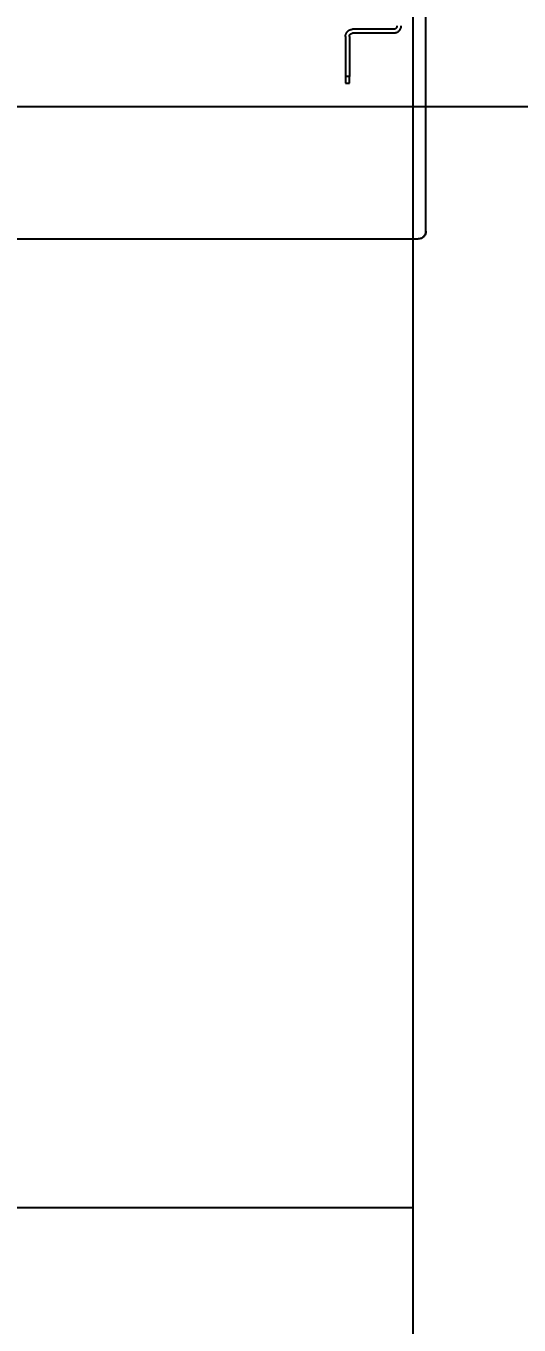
# Model space of a CAD drawing. Header units: centimetres. Extents: x 405564 to 502064, y 46284 to 60634.
# Drawn here: x 454428.2 to 454443.54, y 52484.61 to 52525.07 of the extents above; entities that cross this region are included whole.
import ezdxf
from ezdxf import colors
from ezdxf.entities.mleader import LeaderData, LeaderLine
from ezdxf.math import Vec2, Vec3
from ezdxf.xclip import XClip

# ---------------------------------------------------------------- set-up
doc = ezdxf.new("R2010")
doc.units = ezdxf.units.CM
doc.header["$XCLIPFRAME"] = 0
for name, pattern in [('3+1_3b$0$DASHED', [0.25, 0.125, -0.125]), ('SLD-2点鎖線', [12.7, 6.35, -1.27, 1.27, -1.27, 1.27, -1.27]), ('SLD-実線', [0])]:
    doc.linetypes.add(name, pattern=pattern)
doc.layers.get('0').update_dxf_attribs({"color": 8, "lineweight": 9})
for name, color, linetype in [('---___EB_draft03_cihazlar', 8, 'Continuous'), ('---___EB_rev', 8, 'Continuous'), ('0-KRCN-ASMATAVAN-130426', 8, 'Continuous'), ('AS_DUV', 8, 'Continuous'), ('AS_PYZ_BINA', 8, 'Continuous')]:
    doc.layers.add(name, color=color, linetype=linetype)
doc.layers.add('0-KRCN-MİMARİ-220526', color=8, linetype='Continuous', lineweight=9)
doc.layers.add('OL_Ic', color=8, linetype='Continuous', lineweight=9)
doc.styles.add('Kalin02', font='arialbd.ttf')
doc.styles.add('Normal_ITL', font='swissi.ttf')
doc.styles.add('OLCU50', font='arial.ttf', dxfattribs={"width": 0.5, "height": 12})
doc.dimstyles.new('olcu 50', dxfattribs={"dimscale": 0.5, "dimtxt": 12, "dimasz": 0.5, "dimexe": 0, "dimexo": 0, "dimgap": 2, "dimtad": 1, "dimdec": 1, "dimrnd": 0.5, "dimdsep": 46, "dimtxsty": 'OLCU50', "dimblk1": 'SOL', "dimblk2": 'SAG', "dimsah": 1, "dimcen": 0, "dimse1": 1, "dimse2": 1, "dimadec": 0, "dimazin": 0, "dimtfac": 0.008, "dimtdec": 1, "dimtix": 1, "dimtmove": 2, "dimatfit": 3, "dimldrblk": 'SOL', "dimfxl": 1, "dimtolj": 1, "dimarcsym": 0})

# ---------------------------------------------------------------- blocks, each defined once
blk = doc.blocks.new('SMD Dizgi Makinesi')
at = {"layer": '---___EB_draft03_cihazlar', "linetype": 'SLD-実線'}
for p, q in [((275456.486, -39730.757), (275464.504, -39730.757)), ((275456.238, -39752.449), (275456.238, -39730.997))]:
    blk.add_line(p, q, dxfattribs=at)
at = {"layer": '---___EB_draft03_cihazlar', "linetype": 'SLD-2点鎖線'}
for p, q in [((275456.486, -39730.757), (275464.504, -39730.757)), ((275456.238, -39752.449), (275456.238, -39730.997)), ((275462.644, -39731.759), (275462.644, -39733.041)), ((275462.768, -39731.759), (275462.768, -39733.041)), ((275461.094, -39733.141), (275461.301, -39733.141)), ((275461.094, -39733.261), (275461.094, -39733.141)), ((275462.541, -39733.141), (275461.301, -39733.141)), ((275461.301, -39733.141), (275461.301, -39733.261)), ((275461.301, -39733.261), (275461.094, -39733.261)), ((275462.541, -39733.261), (275461.301, -39733.261))]:
    blk.add_line(p, q, dxfattribs=at)
at = {"layer": '---___EB_draft03_cihazlar', "color": 1, "linetype": '3+1_3b$0$DASHED', "ltscale": 150}
blk.add_lwpolyline([(275341.077, -39731.157), (275757.077, -39731.157), (275757.077, -39868.157), (275341.077, -39868.157), (275341.077, -39731.157)], dxfattribs=at)
at = {"layer": '---___EB_draft03_cihazlar', "color": 1}
blk.add_lwpolyline([(275426.077, -39731.157), (275672.077, -39731.157), (275672.077, -39868.157), (275426.077, -39868.157), (275426.077, -39731.157)], dxfattribs=at)
at = {"layer": '---___EB_draft03_cihazlar', "linetype": 'SLD-実線'}
blk.add_ellipse((275456.486, -39730.997), major_axis=(-0.248, 0), ratio=0.969208, start_param=4.712389, end_param=6.283185, dxfattribs=at)
at = {"layer": '---___EB_draft03_cihazlar', "linetype": 'SLD-2点鎖線'}
for centre, major_axis, start_param, end_param in [((275456.486, -39730.997), (-0.248, 0), 4.712389, 6.283185), ((275462.871, -39731.759), (-0.227, 0), 4.712389, 6.283185), ((275462.871, -39731.759), (-0.103, 0), 4.712389, 6.283185), ((275462.541, -39733.041), (-0.227, 0), 1.570796, 3.141593), ((275462.541, -39733.041), (-0.103, 0), 1.570796, 3.141593)]:
    blk.add_ellipse(centre, major_axis=major_axis, ratio=0.969208, start_param=start_param, end_param=end_param, dxfattribs=at)
at = {"layer": '---___EB_draft03_cihazlar', "linetype": 'SLD-実線'}
blk.add_open_spline([(275456.39, -39730.776), (275456.39, -39730.776), (275456.417, -39730.758), (275456.452, -39730.758), (275456.486, -39730.757)], degree=3, knots=[0, 0, 0, 0, 0.010439, 1, 1, 1, 1], dxfattribs=at)
at = {"layer": '---___EB_draft03_cihazlar', "linetype": 'SLD-2点鎖線'}
blk.add_open_spline([(275456.39, -39730.776), (275456.39, -39730.776), (275456.417, -39730.758), (275456.452, -39730.758), (275456.486, -39730.757)], degree=3, knots=[0, 0, 0, 0, 0.010439, 1, 1, 1, 1], dxfattribs=at)
at = {"layer": '---___EB_draft03_cihazlar', "insert": (275341.077, -39731.157), "char_height": 15, "attachment_point": 1, "style": 'Kalin02'}
blk.add_mtext_dynamic_manual_height_columns('SMD \\PDizgi \\PMakinesi', width=590.73159, gutter_width=750, heights=[137.08], dxfattribs=at)
blk = doc.blocks.new('SOL')
at = {"color": 0}
for p, q in [((0, 50), (0, -7)), ((-7, 0), (7, 0))]:
    blk.add_line(p, q, dxfattribs=at)
at = {"color": 1}
blk.add_circle((0, 0), 3, dxfattribs=at)
blk = doc.blocks.new('SAG')
at = {"color": 0}
for p, q in [((0, -50), (0, 7)), ((7, 0), (-7, 0))]:
    blk.add_line(p, q, dxfattribs=at)
at = {"color": 1}
blk.add_circle((0, 0), 3, dxfattribs=at)
blk = doc.blocks.new('*D697')
at = {"layer": '---___EB_rev', "color": 0, "lineweight": -2, "transparency": 16777216}
blk.add_line((16239.43, -8159.436), (16375.93, -8159.436), dxfattribs=at)
at = {"layer": 'Defpoints', "color": 0, "transparency": 16777216}
for p in [(16239.18, -8145.744), (16376.18, -8145.744), (16376.18, -8159.436)]:
    blk.add_point(p, dxfattribs=at)
at = {"layer": '---___EB_rev', "color": 0, "lineweight": -2, "transparency": 16777216, "xscale": 0.25, "yscale": 0.25, "zscale": 0.25, "rotation": 180}
blk.add_blockref('SOL', (16239.18, -8159.436), dxfattribs=at)
at = {"layer": '---___EB_rev', "color": 0, "lineweight": -2, "transparency": 16777216, "xscale": 0.25, "yscale": 0.25, "zscale": 0.25}
blk.add_blockref('SAG', (16376.18, -8159.436), dxfattribs=at)
at = {"layer": '---___EB_rev', "color": 0, "transparency": 16777216, "insert": (16307.68, -8152.305), "char_height": 12, "attachment_point": 5, "style": 'OLCU50'}
blk.add_mtext('\\A1;137', dxfattribs=at)
blk = doc.blocks.new('A$Ca63a641c')
at = {"layer": 'AS_PYZ_BINA'}
ml = blk.add_multileader_mtext('Standard', dxfattribs=at)
ml.set_content('EST boyalı panel çit ve panel çit kapı (AS 51.101)', color=256, style='Normal_ITL')
ml.set_leader_properties()
ml.build(insert=Vec2(0, 0))
ml.multileader.update_dxf_attribs({"dogleg_length": 0.379, "arrow_head_size": 17.043, "scale": 75})
ctx = ml.context
ctx.base_point, ctx.scale, ctx.char_height, ctx.arrow_head_size, ctx.landing_gap_size, ctx.plane_origin = Vec3(140.513, 464.302), 75, 20, 17.043, 14.202, Vec3(92.505, 620.113)
notes = []
notes.append((ctx, [(0, (1, 1, 0), (112.109, 464.302), (1, 0), 28.404, [(0, [(68.504, 410)], 0, [])])]))
ctx.mtext.insert, ctx.mtext.width, ctx.mtext.flow_direction = Vec3(154.715, 477.513), 604.56338, 5
for ctx, leaders in notes:
    for number, flags, end, landing, length, lines in leaders:
        leader = LeaderData()
        leader.index, (leader.has_last_leader_line, leader.has_dogleg_vector, leader.attachment_direction) = number, flags
        leader.last_leader_point, leader.dogleg_vector, leader.dogleg_length = Vec3(end), Vec3(landing), length
        for number, points, colour, breaks in lines:
            line = LeaderLine()
            line.index, line.vertices, line.color, line.breaks = number, Vec3.list(points), colors.encode_raw_color(colour), breaks
            leader.lines.append(line)
        ctx.leaders.append(leader)
blk = doc.blocks.new('A$C85dec720')
at = {"layer": 'OL_Ic'}
blk.add_blockref('A$Ca63a641c', (5315.078, 5344.253, 28.4), dxfattribs=at)
blk = doc.blocks.new('A$C6A10300A')
at = {"layer": '---___EB_draft03_cihazlar', "xscale": -1, "rotation": 270}
blk.add_blockref('SMD Dizgi Makinesi', (56107.337, -283571.821), dxfattribs=at)
at = {"layer": 'AS_DUV'}
ref = blk.add_blockref('A$C85dec720', (28900.964, -17748.984), dxfattribs=dict(at, rotation=105.0255580063709))
XClip(ref).set_block_clipping_path([(6220.3367769278, 6783.7313721173), (4126.4071464743, -1017.0000000052), (7354.8298234051, -1883.5969356479), (9448.7594538586, 5917.1344364745)])
at = {"layer": '---___EB_rev'}
dim = blk.add_linear_dim(base=(16376.18, -8159.436), p1=(16239.18, -8145.744), p2=(16376.18, -8145.744), dimstyle='olcu 50', override={"dimfxl": 0.15, "dimfxlon": 1, "dimarcsym": 2}, dxfattribs=at)
dim.commit()
dim.dimension.update_dxf_attribs({"geometry": '*D697', "text_midpoint": (16307.68, -8152.305)})

msp = doc.modelspace()

# ---------------------------------------------------------------- linework, layer by layer
at = {"layer": '0-KRCN-ASMATAVAN-130426'}
msp.add_line((454059.746, 52522.563), (454839.746, 52522.563), dxfattribs=at)

# ---------------------------------------------------------------- next in the draw order: block references
at = {"layer": '0-KRCN-MİMARİ-220526'}
msp.add_blockref('A$C6A10300A', (438064.066, 60634.016), dxfattribs=at)

doc.saveas('drawing.dxf')
